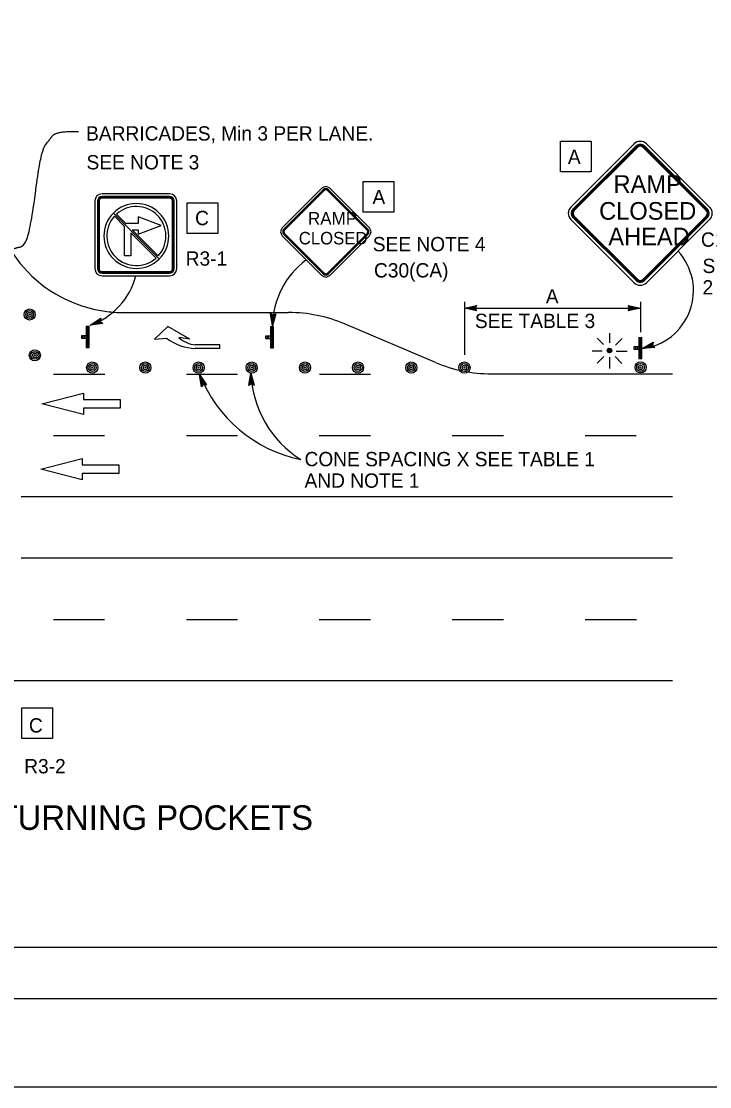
# Model space of a CAD drawing. Extents: x -893 to 867, y -474 to 712.
# Drawn here: x -404 to -67, y -474 to 47 of the extents above; entities that cross this region are included whole.
import ezdxf

# ---------------------------------------------------------------- set-up
doc = ezdxf.new("R2010")
doc.units = 0
for name, color, linetype in [('border_PLOTTING-ELEMENTS', 7, 'Continuous'), ('border_rw_22x34_Cut_Lines', 7, 'Continuous'), ('border_SHEET', 7, 'Continuous'), ('pp_PRESENTATION', 7, 'Continuous'), ('tcd_DELINEATOR', 7, 'Continuous'), ('tcd_PVMT-MARKER', 7, 'Continuous'), ('tcd_PVMT-MARKER-anno', 7, 'Continuous'), ('tcd_SIGN-ROADSIDE', 7, 'Continuous'), ('tcd_SIGN-ROADSIDE-anno', 7, 'Continuous')]:
    doc.layers.add(name, color=color, linetype=linetype)

msp = doc.modelspace()

# ---------------------------------------------------------------- linework, layer by layer
at = {"layer": 'border_PLOTTING-ELEMENTS'}
for points in [[(-893.46, -474.05), (866.54, -474.05), (866.54, 711.95), (-893.46, 711.95)], [(-863.46, 668.95), (836.54, 668.95), (836.54, -431.05), (-863.46, -431.05)]]:
    msp.add_lwpolyline(points, close=True, dxfattribs=at)
at = {"layer": 'border_rw_22x34_Cut_Lines'}
msp.add_lwpolyline([(-863.46, 668.95), (836.54, 668.95), (836.54, -431.05), (-863.46, -431.05)], close=True, dxfattribs=at)
at = {"layer": 'border_SHEET'}
msp.add_line((811.54, -406.05), (-813.46, -406.05), dxfattribs=at)
at = {"layer": 'pp_PRESENTATION'}
for p, q in [((-332.08, -102.37), (-338.74, -108.57)), ((-321.44, -108.57), (-332.08, -102.37)), ((-338.74, -108.57), (-332.75, -108.04)), ((-321.44, -108.57), (-326.76, -107.69)), ((-306.79, -111.23), (-318.77, -111.23)), ((-306.79, -113), (-318.77, -113)), ((-306.79, -113), (-306.79, -111.23)), ((-393.79, -140.04), (-373.47, -134.83)), ((-373.47, -134.83), (-373.47, -137.92)), ((-373.47, -145.26), (-393.79, -140.04)), ((-373.47, -137.92), (-355.54, -137.92)), ((-355.54, -137.92), (-355.54, -140.04)), ((-355.54, -140.04), (-355.54, -142.17)), ((-355.54, -142.17), (-373.47, -142.17)), ((-373.47, -142.17), (-373.47, -145.26)), ((-394.29, -172.12), (-373.97, -166.9)), ((-373.97, -166.9), (-373.97, -169.99)), ((-373.97, -169.99), (-356.04, -169.99)), ((-356.04, -169.99), (-356.04, -172.12)), ((-373.97, -177.34), (-394.29, -172.12)), ((-356.04, -174.24), (-373.97, -174.24)), ((-373.97, -174.24), (-373.97, -177.34)), ((-356.04, -172.12), (-356.04, -174.24))]:
    msp.add_line(p, q, dxfattribs=at)
for centre, major_axis, start_param, end_param in [((-318.48, -74.19), (0, -38.81), 5.771957, 6.273208), ((-318.02, -90.5), (0, -20.75), 5.688079, 6.23479)]:
    msp.add_ellipse(centre, major_axis=major_axis, ratio=0.751315, start_param=start_param, end_param=end_param, dxfattribs=at)
at = {"layer": 'tcd_DELINEATOR'}
for centre, radius in [((-399.74, -96.44), 2.72), ((-399.74, -96.44), 1.91), ((-399.74, -96.44), 1.09), ((-399.74, -96.44), 0.272), ((-397.2, -116.38), 2.72), ((-397.2, -116.38), 1.91), ((-397.2, -116.38), 1.09), ((-397.2, -116.38), 0.272), ((-369.13, -122.37), 2.72), ((-343.13, -122.37), 2.72), ((-317.13, -122.37), 2.72), ((-291.13, -122.37), 2.72), ((-265.13, -122.37), 2.72), ((-239.13, -122.37), 2.72), ((-213.13, -122.37), 2.72), ((-187.13, -122.37), 2.72), ((-369.13, -122.37), 1.91), ((-369.13, -122.37), 1.09), ((-369.13, -122.37), 0.272), ((-343.13, -122.37), 1.91), ((-343.13, -122.37), 1.09), ((-343.13, -122.37), 0.272), ((-317.13, -122.37), 1.91), ((-317.13, -122.37), 1.09), ((-317.13, -122.37), 0.272), ((-291.13, -122.37), 1.91), ((-291.13, -122.37), 1.09), ((-291.13, -122.37), 0.272), ((-265.13, -122.37), 1.91), ((-265.13, -122.37), 1.09), ((-265.13, -122.37), 0.272), ((-239.13, -122.37), 1.91), ((-239.13, -122.37), 1.09), ((-239.13, -122.37), 0.272), ((-213.13, -122.37), 1.91), ((-213.13, -122.37), 1.09), ((-213.13, -122.37), 0.272), ((-187.13, -122.37), 1.91), ((-187.13, -122.37), 1.09), ((-187.13, -122.37), 0.272)]:
    msp.add_circle(centre, radius, dxfattribs=at)
at = {"layer": 'tcd_PVMT-MARKER'}
for p, q in [((-353.88, -95.45), (-273.12, -95.45)), ((-201.32, -119.89), (-245.77, -101.02)), ((-173.97, -125.45), (-85.42, -125.45)), ((-403.8, -185.45), (-85.42, -185.45)), ((-403.8, -215.45), (-85.42, -215.45)), ((-778.88, -275.45), (-85.42, -275.45))]:
    msp.add_line(p, q, dxfattribs=at)
for points in [[(-388.03, -125.64), (-363.03, -125.64)], [(-323.03, -125.66), (-298.03, -125.66)], [(-258.03, -125.66), (-233.03, -125.66)], [(-388.11, -155.65), (-363.11, -155.65)], [(-323.11, -155.65), (-298.11, -155.65)], [(-258.11, -155.65), (-233.11, -155.65)], [(-193.11, -155.65), (-168.11, -155.65)], [(-128.11, -155.65), (-103.11, -155.65)], [(-388.09, -245.6), (-363.09, -245.6)], [(-323.09, -245.6), (-298.09, -245.6)], [(-258.09, -245.6), (-233.09, -245.6)], [(-193.09, -245.6), (-168.09, -245.6)], [(-128.09, -245.6), (-103.09, -245.6)]]:
    msp.add_lwpolyline(points, dxfattribs=at)
for centre, radius, start, end in [((-353.88, -30.45), 65, 180, 262.8885), ((-353.88, -30.45), 65, 262.8886, 270), ((-273.12, -165.45), 70, 67, 90), ((-173.97, -55.45), 70, 247, 270)]:
    msp.add_arc(centre, radius, start, end, dxfattribs=at)
at = {"layer": 'tcd_SIGN-ROADSIDE'}
for p, q in [((-358.76, -46.84), (-336.35, -69.25)), ((-336.35, -69.25), (-358.76, -46.84)), ((-336.35, -69.25), (-358.76, -46.84)), ((-336.35, -69.25), (-358.76, -46.84)), ((-358.76, -46.84), (-336.35, -69.25)), ((-336.35, -69.25), (-358.76, -46.84)), ((-353.41, -53.32), (-358.31, -48.42)), ((-352.57, -52.04), (-357.25, -47.36)), ((-346.61, -51.88), (-351.91, -51.88)), ((-335.37, -52.93), (-346.61, -48.74)), ((-346.61, -48.74), (-346.61, -51.88)), ((-353.41, -67.81), (-353.41, -53.32)), ((-337.92, -68.81), (-350.26, -56.47)), ((-350.26, -56.47), (-350.26, -67.81)), ((-336.86, -67.75), (-349.58, -55.03)), ((-349.58, -55.03), (-346.63, -55.03)), ((-346.61, -57.12), (-335.37, -52.93)), ((-346.61, -55.03), (-346.61, -57.12)), ((-350.26, -67.81), (-353.41, -67.81)), ((-336.41, -69.31), (-336.35, -69.25)), ((-336.35, -69.25), (-336.41, -69.31)), ((-336.41, -69.31), (-336.35, -69.25)), ((-372.08, -102.19), (-370.6, -102.19)), ((-372.08, -102.19), (-372.08, -112.52)), ((-371.34, -112.52), (-371.34, -102.19)), ((-370.6, -112.52), (-370.6, -102.19)), ((-281.96, -102.38), (-280.48, -102.38)), ((-281.96, -102.38), (-281.96, -112.72)), ((-281.22, -112.72), (-281.22, -102.38)), ((-280.48, -112.72), (-280.48, -102.38)), ((-374.29, -106.62), (-372.81, -106.62)), ((-374.29, -108.09), (-374.29, -106.62)), ((-372.81, -108.09), (-374.29, -108.09)), ((-373.55, -108.09), (-373.55, -106.62)), ((-372.81, -106.62), (-372.08, -106.62)), ((-372.81, -108.09), (-372.81, -106.62)), ((-372.08, -108.09), (-372.81, -108.09)), ((-372.08, -107.36), (-372.08, -107.36)), ((-284.18, -106.81), (-282.7, -106.81)), ((-284.18, -108.29), (-284.18, -106.81)), ((-282.7, -108.29), (-284.18, -108.29)), ((-283.44, -108.29), (-283.44, -106.81)), ((-282.7, -106.81), (-281.96, -106.81)), ((-282.7, -108.29), (-282.7, -106.81)), ((-281.96, -108.29), (-282.7, -108.29)), ((-281.96, -107.55), (-281.96, -107.55)), ((-119.13, -111.07), (-122.21, -107.99)), ((-116.05, -110.29), (-116.05, -105.53)), ((-113.25, -111.44), (-109.96, -108.14)), ((-101.86, -107.69), (-100.38, -107.69)), ((-101.86, -107.69), (-101.86, -118.02)), ((-101.12, -118.02), (-101.12, -107.69)), ((-100.38, -118.02), (-100.38, -107.69)), ((-372.08, -112.52), (-370.6, -112.52)), ((-281.96, -112.72), (-280.48, -112.72)), ((-119.76, -114.3), (-124.7, -114.3)), ((-112.93, -114.3), (-107.5, -114.3)), ((-104.07, -112.12), (-102.6, -112.12)), ((-104.07, -113.59), (-104.07, -112.12)), ((-102.6, -113.59), (-104.07, -113.59)), ((-103.33, -113.59), (-103.33, -112.12)), ((-102.6, -112.12), (-101.86, -112.12)), ((-102.6, -113.59), (-102.6, -112.12)), ((-101.86, -113.59), (-102.6, -113.59)), ((-101.86, -112.86), (-101.86, -112.86)), ((-119, -116.92), (-122.32, -120.24)), ((-116.24, -117.3), (-116.24, -122.82)), ((-113.47, -117.01), (-110.11, -120.37)), ((-101.86, -118.02), (-100.38, -118.02))]:
    msp.add_line(p, q, dxfattribs=at)
for points in [[(-104.23, -13.01), (-135.12, -43.9)], [(-103.21, -14.03), (-134.1, -44.91)], [(-102.87, -14.37), (-133.76, -45.25)], [(-102.53, -14.71), (-133.42, -45.59)], [(-68.93, -45.59), (-99.82, -14.71)], [(-68.59, -45.25), (-99.48, -14.37)], [(-68.26, -44.91), (-99.14, -14.03)], [(-67.24, -43.9), (-98.12, -13.01)], [(-256.89, -34.72), (-276.19, -54.03)], [(-256.18, -35.43), (-275.49, -54.73)], [(-255.97, -35.64), (-275.27, -54.95)], [(-255.76, -35.86), (-275.06, -55.16)], [(-234.76, -55.16), (-254.06, -35.86)], [(-234.55, -54.95), (-253.85, -35.64)], [(-234.34, -54.73), (-253.64, -35.43)], [(-233.63, -54.03), (-252.93, -34.72)], [(-367.86, -40.97), (-367.86, -74.01)], [(-366.52, -40.97), (-366.52, -74.01)], [(-366.16, -40.97), (-366.16, -74.01)], [(-365.8, -40.97), (-365.8, -74.01)], [(-331.31, -37.46), (-364.34, -37.46)], [(-331.31, -38.8), (-364.34, -38.8)], [(-331.31, -39.16), (-364.34, -39.16)], [(-331.31, -39.52), (-364.34, -39.52)], [(-329.86, -74.01), (-329.86, -40.97)], [(-329.5, -74.01), (-329.5, -40.97)], [(-329.13, -74.01), (-329.13, -40.97)], [(-327.8, -74.01), (-327.8, -40.97)], [(-135.12, -50), (-104.23, -80.89)], [(-134.1, -48.99), (-103.21, -79.87)], [(-133.76, -48.65), (-102.87, -79.53)], [(-133.42, -48.31), (-102.53, -79.19)], [(-99.82, -79.19), (-68.93, -48.31)], [(-99.48, -79.53), (-68.59, -48.65)], [(-99.14, -79.87), (-68.26, -48.99)], [(-98.12, -80.89), (-67.24, -50)], [(-275.49, -57.28), (-256.18, -76.58)], [(-275.27, -57.07), (-255.97, -76.37)], [(-275.06, -56.86), (-255.76, -76.16)], [(-254.06, -76.16), (-234.76, -56.86)], [(-253.85, -76.37), (-234.55, -57.07)], [(-253.64, -76.58), (-234.34, -57.28)], [(-276.19, -57.99), (-256.89, -77.29)], [(-252.93, -77.29), (-233.63, -57.99)], [(-364.34, -75.46), (-331.31, -75.46)], [(-364.34, -75.82), (-331.31, -75.82)], [(-364.34, -76.18), (-331.31, -76.18)], [(-364.34, -77.52), (-331.31, -77.52)], [(-116.15, -112.92), (-117.31, -114.08)], [(-116.46, -112.95), (-117.27, -113.76)], [(-115.9, -112.95), (-117.27, -114.32)], [(-115.7, -113.03), (-117.19, -114.53)], [(-115.52, -113.14), (-117.09, -114.71)], [(-115.37, -113.27), (-116.95, -114.85)], [(-115.25, -113.43), (-116.79, -114.98)], [(-115.15, -113.62), (-116.61, -115.08)], [(-115.09, -113.84), (-116.39, -115.14)], [(-115.07, -114.1), (-116.12, -115.16)], [(-115.15, -114.47), (-115.76, -115.07)]]:
    msp.add_lwpolyline(points, dxfattribs=at)
for centre, radius in [((-116.19, -114.04), 1.12), ((-101.01, -122.31), 2.72), ((-101.01, -122.31), 1.91), ((-101.01, -122.31), 1.09), ((-101.01, -122.31), 0.272)]:
    msp.add_circle(centre, radius, dxfattribs=at)
for centre, radius, start, end in [((-101.18, -16.07), 4.32, 45, 135), ((-101.18, -16.07), 2.88, 45, 135), ((-101.18, -16.07), 2.4, 45, 135), ((-101.18, -16.07), 1.92, 45, 135), ((-254.91, -36.7), 2.8, 45, 135), ((-254.91, -36.7), 1.8, 45, 135), ((-254.91, -36.7), 1.5, 45, 135), ((-254.91, -36.7), 1.2, 45, 135), ((-364.34, -40.97), 3.52, 90, 180), ((-364.34, -40.97), 2.18, 90, 180), ((-364.34, -40.97), 1.81, 90, 180), ((-364.34, -40.97), 1.45, 90, 180), ((-331.31, -40.97), 3.52, 0, 90), ((-331.31, -40.97), 2.18, 0, 90), ((-331.31, -40.97), 1.81, 0, 90), ((-331.31, -40.97), 1.45, 0, 90), ((-347.56, -58.04), 15.84, 135, 314.688), ((-347.56, -58.04), 15.84, 135, 314.688), ((-347.56, -58.04), 15.84, 315, 135), ((-347.56, -58.04), 15.84, 315, 135), ((-347.55, -58.05), 14.44, 317.7787, 132.2213), ((-132.06, -46.95), 4.32, 135, 224.9999), ((-132.06, -46.95), 2.88, 135, 224.9999), ((-132.06, -46.95), 2.4, 135, 224.9999), ((-132.06, -46.95), 1.92, 135, 224.9999), ((-70.29, -46.95), 1.92, 315, 45), ((-70.29, -46.95), 2.4, 315, 45), ((-70.29, -46.95), 2.88, 315, 45), ((-70.29, -46.95), 4.32, 315, 45), ((-347.55, -58.05), 14.44, 138.1776, 311.8224), ((-351.91, -53.38), 1.5, 90, 116.1452), ((-274.21, -56.01), 2.8, 135, 224.9999), ((-274.21, -56.01), 1.8, 135, 224.9999), ((-274.21, -56.01), 1.5, 135, 224.9999), ((-274.21, -56.01), 1.2, 135, 224.9999), ((-235.61, -56.01), 1.2, 315, 45), ((-235.61, -56.01), 1.5, 315, 45), ((-235.61, -56.01), 1.8, 315, 45), ((-235.61, -56.01), 2.8, 315, 45), ((-364.34, -74.01), 3.52, 180, 269.9999), ((-364.34, -74.01), 2.18, 180, 269.9999), ((-364.34, -74.01), 1.81, 180, 269.9999), ((-364.34, -74.01), 1.45, 180, 269.9999), ((-331.31, -74.01), 1.45, 270, 0), ((-331.31, -74.01), 2.18, 270, 0), ((-331.31, -74.01), 1.81, 270, 0), ((-331.31, -74.01), 3.52, 270, 0), ((-254.91, -75.31), 2.8, 225, 315), ((-254.91, -75.31), 1.8, 225, 315), ((-254.91, -75.31), 1.5, 225, 315), ((-254.91, -75.31), 1.2, 225, 315), ((-101.18, -77.83), 4.32, 225, 315), ((-101.18, -77.83), 2.88, 225, 315), ((-101.18, -77.83), 2.4, 225, 315), ((-101.18, -77.83), 1.92, 225, 315)]:
    msp.add_arc(centre, radius, start, end, dxfattribs=at)
at = {"layer": 'tcd_SIGN-ROADSIDE-anno'}
for p, q in [((-187.13, -90.25), (-187.13, -116.19)), ((-187.13, -93.35), (-101.01, -93.35)), ((-106.21, -93.35), (-107.01, -92.01)), ((-107.01, -92.01), (-107.01, -92.01)), ((-107.01, -92.01), (-101.01, -93.35)), ((-101.01, -93.35), (-107.01, -94.68)), ((-107.01, -94.68), (-106.21, -93.35)), ((-106.8, -92.37), (-102.39, -93.35)), ((-102.4, -93.36), (-106.78, -94.32)), ((-103.77, -93.35), (-106.6, -93.98)), ((-106.56, -92.73), (-103.77, -93.35)), ((-106.39, -93.07), (-105.16, -93.35)), ((-105.16, -93.35), (-106.36, -93.62)), ((-101.01, -90.25), (-101.01, -105)), ((-101.01, -93.35), (-101.01, -93.35)), ((-370.09, -101.6), (-364.91, -98.3)), ((-368.79, -101.12), (-365.01, -98.71)), ((-364.91, -98.3), (-365.21, -99.82)), ((-364.91, -98.3), (-364.91, -98.3)), ((-280.96, -101.96), (-281.98, -95.9)), ((-281.98, -95.9), (-281.98, -95.9)), ((-281.98, -95.9), (-280.69, -96.76)), ((-280.89, -100.57), (-281.63, -96.15)), ((-280.82, -99.2), (-281.3, -96.34)), ((-279.31, -96.03), (-280.96, -101.96)), ((-280.75, -97.82), (-280.95, -96.6)), ((-279.68, -96.23), (-280.89, -100.58)), ((-280.05, -96.45), (-280.82, -99.2)), ((-280.41, -96.61), (-280.75, -97.82)), ((-280.69, -96.76), (-279.31, -96.03)), ((-279.31, -96.03), (-279.31, -96.03)), ((-107.01, -94.68), (-107.01, -94.68)), ((-364, -100.81), (-370.09, -101.6)), ((-370.09, -101.6), (-370.09, -101.6)), ((-364.32, -100.55), (-368.8, -101.13)), ((-367.5, -100.66), (-365.05, -99.1)), ((-364.66, -100.29), (-367.5, -100.66)), ((-366.2, -100.18), (-365.15, -99.52)), ((-364.95, -100.02), (-366.2, -100.18)), ((-365.21, -99.82), (-364, -100.81)), ((-364, -100.81), (-364, -100.81)), ((-280.96, -101.96), (-280.96, -101.96)), ((-100.22, -113.06), (-94.87, -110.03)), ((-94.09, -112.59), (-100.22, -113.06)), ((-100.22, -113.06), (-100.22, -113.06)), ((-94.4, -112.31), (-98.9, -112.66)), ((-98.89, -112.65), (-94.99, -110.45)), ((-97.58, -112.26), (-95.06, -110.83)), ((-94.73, -112.04), (-97.58, -112.26)), ((-96.25, -111.85), (-95.18, -111.24)), ((-95, -111.76), (-96.25, -111.85)), ((-94.87, -110.03), (-95.25, -111.54)), ((-95.25, -111.54), (-94.09, -112.59)), ((-94.87, -110.03), (-94.87, -110.03)), ((-94.09, -112.59), (-94.09, -112.59))]:
    msp.add_line(p, q, dxfattribs=at)
for points in [[(-140.25, -26.64), (-140.25, -11.64), (-125.25, -11.64), (-125.25, -26.64)], [(-236.69, -46.45), (-236.69, -31.45), (-221.69, -31.45), (-221.69, -46.45)], [(-322.78, -56.81), (-322.78, -41.81), (-307.78, -41.81), (-307.78, -56.81)], [(-181.22, -94.67), (-187.13, -93.35), (-181.22, -92.04), (-181.43, -92.39), (-185.76, -93.35), (-181.43, -94.32), (-181.64, -93.97), (-184.41, -93.35), (-181.64, -92.74), (-181.85, -93.09), (-183.05, -93.36), (-181.85, -93.62), (-182.01, -93.35), (-181.22, -92.04), (-182.01, -93.35)], [(-315.68, -131.75), (-316.62, -125.77), (-313.24, -130.78), (-313.64, -130.72), (-316.12, -127.04), (-315.43, -131.42), (-315.18, -131.1), (-315.63, -128.3), (-314.04, -130.65), (-314.44, -130.58), (-315.13, -129.57), (-314.94, -130.78), (-314.74, -130.53), (-313.24, -130.78), (-314.74, -130.53)], [(-292.62, -131.12), (-291.51, -125.17), (-289.99, -131.02), (-290.35, -130.82), (-291.46, -126.54), (-292.28, -130.9), (-291.93, -130.67), (-291.42, -127.88), (-290.7, -130.63), (-291.06, -130.43), (-291.37, -129.24), (-291.59, -130.45), (-291.33, -130.28), (-289.99, -131.02), (-291.33, -130.28)], [(-403.54, -303.75), (-403.54, -288.75), (-388.54, -288.75), (-388.54, -303.75)]]:
    msp.add_lwpolyline(points, close=True, dxfattribs=at)
for centre, radius, start, end in [((-103.67, -84.75), 28.52, 276.9557, 42.5972), ((-240.58, -102.33), 40.39, 126.6324, 179.4719), ((-381.14, -69.05), 34.38, 288.7526, 345.7282), ((-253.43, -100.83), 67.94, 201.5406, 258.3006), ((-239.49, -123.29), 52.05, 182.0663, 237.834)]:
    msp.add_arc(centre, radius, start, end, dxfattribs=at)
msp.add_open_spline([(-415.21, -67.94), (-407.87, -63.74), (-400.24, -63.07), (-394.42, -17.08), (-390.44, -11.43), (-386.62, -6.62), (-375.83, -6.95)], degree=2, dxfattribs=at)

# ---------------------------------------------------------------- texts
at = {"layer": 'tcd_PVMT-MARKER-anno'}
msp.add_text('ENTRANCE RAMP WITH TURNING POCKETS', height=12, dxfattribs=at).set_placement((-604.39, -348.45))
at = {"layer": 'tcd_SIGN-ROADSIDE'}
for s, height, p in [('RAMP', 8.64, (-114.24, -36.94)), ('CLOSED', 8.64, (-121.29, -50.09)), ('RAMP', 6.23, (-263.67, -52.55)), ('CLOSED', 6.105, (-268.13, -62.15)), ('AHEAD', 8.64, (-116.79, -62.61))]:
    msp.add_text(s, height=height, dxfattribs=at).set_placement(p)
at = {"layer": 'tcd_SIGN-ROADSIDE-anno'}
for s, p in [('BARRICADES, Min 3 PER LANE.', (-372.12, -11.38)), ('SEE NOTE 3', (-371.92, -25.47)), ('A', (-136.55, -22.81)), ('A', (-232.11, -42.47)), ('C', (-318.83, -52.75)), ('C19(CA)', (-71.52, -63.28)), ('SEE NOTE 4', (-231.97, -65.53)), ('R3-1', (-323.44, -72.55)), ('C30(CA)', (-231.36, -78.32)), ('SEE NOTES', (-70.73, -76.15)), ('2 AND 4', (-70.73, -86.65)), ('A', (-147.37, -91.05)), ('SEE TABLE 3', (-182.01, -103.05)), ('CONE SPACING X SEE TABLE 1', (-265.33, -170.64)), ('AND NOTE 1', (-265.33, -181.14)), ('C', (-400.07, -300.87)), ('R3-2', (-402.38, -320.81))]:
    msp.add_text(s, height=7, dxfattribs=at).set_placement(p)

doc.saveas('drawing.dxf')
